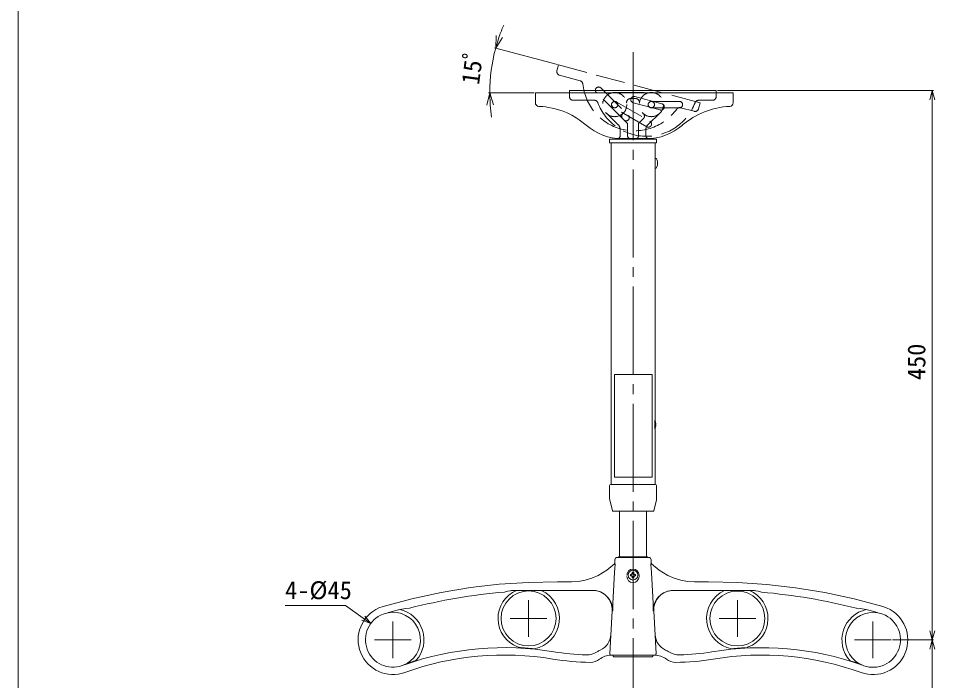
# Model space of a CAD drawing. Units: millimetres, scale not verified. Extents: x -2375 to -393, y -1680 to 1520.
# Drawn here: x -2373 to -1623, y 271 to 814 of the extents above; entities that cross this region are included whole.
import ezdxf
from ezdxf.enums import TextEntityAlignment as Align

# ---------------------------------------------------------------- set-up
doc = ezdxf.new("R2010")
doc.units = ezdxf.units.MM
doc.header["$LTSCALE"] = 8
doc.linetypes.add('CHAIN2', pattern=[12, 9, -1, 1, -1])
doc.linetypes.add('DASHED3', pattern=[4, 3, -1])
for name, color, linetype, lineweight in [('0-2_YKK_ZWAK', 7, 'Continuous', 9), ('0-3_YKK_D', 6, 'Continuous', 9), ('0-4_YKK_13', 4, 'Continuous', 9), ('0-5_YKK_12', 2, 'CHAIN2', 9)]:
    doc.layers.add(name, color=color, linetype=linetype, lineweight=lineweight)
doc.styles.add('ＭＳ ゴシック', font='')
doc.styles.get('ＭＳ ゴシック').set_extended_font_data('MS Gothic')

msp = doc.modelspace()

# ---------------------------------------------------------------- linework, layer by layer
at = {"layer": '0-2_YKK_ZWAK'}
msp.add_line((-2373.067, -1680), (-2373.067, 1440), dxfattribs=at)
at = {"layer": '0-3_YKK_D'}
for p, q in [((-1982.228, 789.491), (-1981.863, 799.837)), ((-1982.228, 789.491), (-1979.3, 799.053)), ((-1976.738, 798.269), (-1982.228, 789.491)), ((-1931.723, 775.958), (-1983.194, 789.75)), ((-1989.384, 742.709), (-1987.058, 752.798)), ((-1950.773, 752.798), (-1988.058, 752.798)), ((-1987.058, 752.798), (-1986.706, 742.804)), ((-1987.058, 752.798), (-1984.028, 742.898)), ((-1800.773, 754.697), (-1623.852, 754.697)), ((-1626.862, 747.197), (-1624.852, 754.697)), ((-1624.852, 754.697), (-1624.852, 747.197)), ((-1624.852, 754.697), (-1622.843, 747.197)), ((-1624.852, 747.197), (-1624.852, 312.198)), ((-2154.673, 332.847), (-2105.153, 332.847)), ((-2105.153, 332.847), (-2090.659, 322.37)), ((-2089.482, 323.999), (-2084.581, 317.976)), ((-2084.581, 317.976), (-2091.836, 320.742)), ((-2084.581, 317.976), (-2090.659, 322.37)), ((-1624.852, 304.698), (-1626.862, 312.198)), ((-1624.852, 304.698), (-1624.852, 312.198)), ((-1622.843, 312.198), (-1624.852, 304.698)), ((-1657.352, 304.698), (-1623.852, 304.698)), ((-1656.352, 304.698), (-1623.852, 304.698)), ((-1626.862, 297.198), (-1624.852, 304.698)), ((-1624.852, 304.698), (-1624.852, 297.198)), ((-1624.852, 304.698), (-1622.843, 297.198)), ((-1624.852, 297.198), (-1624.852, 162.198))]:
    msp.add_line(p, q, dxfattribs=at)
for start, end in [(156.91554, 160.95776), (165, 180), (184.04222, 188.08444)]:
    msp.add_arc((-1845.286, 752.798), 141.773, start, end, dxfattribs=at)
at = {"layer": '0-4_YKK_13', "linetype": 'DASHED3'}
for p, q in [((-1932.051, 770.87), (-1930.757, 775.699)), ((-1814.846, 744.641), (-1930.757, 775.699)), ((-1913.117, 762.691), (-1929.93, 767.195)), ((-1921.8, 749.698), (-1921.8, 753.197)), ((-1921.8, 749.698), (-1921.8, 752.398)), ((-1877.32, 730.664), (-1899.832, 753.177)), ((-1896.155, 756.853), (-1873.643, 734.341)), ((-1884.8, 753.098), (-1854.8, 753.098)), ((-1901.394, 746.697), (-1918.8, 746.697)), ((-1883.5, 745.449), (-1855.928, 729.531)), ((-1872.041, 748.098), (-1867.559, 748.098)), ((-1847.473, 738.786), (-1869.689, 744.739)), ((-1868.343, 749.762), (-1846.127, 743.809)), ((-1854.8, 745.798), (-1831.8, 745.798)), ((-1804.8, 746.697), (-1816.206, 746.697)), ((-1814.846, 744.641), (-1816.14, 739.812)), ((-1882.153, 726.97), (-1891.642, 736.042)), ((-1858.528, 725.027), (-1886.1, 740.946)), ((-1847.958, 736.042), (-1857.446, 726.97)), ((-1831.8, 740.597), (-1854.8, 740.597)), ((-1819.814, 737.69), (-1830.831, 740.642)), ((-1874.3, 727.762), (-1878.194, 731.486)), ((-1874.3, 717.898), (-1874.3, 727.762)), ((-1861.406, 731.486), (-1865.3, 727.762)), ((-1865.3, 727.762), (-1865.3, 717.898)), ((-1880.3, 717.898), (-1880.3, 722.633)), ((-1859.3, 722.633), (-1859.3, 717.898))]:
    msp.add_line(p, q, dxfattribs=at)
at = {"layer": '0-4_YKK_13'}
for p, q in [((-1949.773, 744.727), (-1949.773, 752.798)), ((-1787.773, 752.798), (-1949.773, 752.798)), ((-1921.8, 754.697), (-1921.8, 752.398)), ((-1801.8, 754.697), (-1921.8, 754.697)), ((-1801.8, 752.398), (-1801.8, 754.697)), ((-1787.773, 752.798), (-1787.773, 744.727)), ((-1946.36, 741.705), (-1945.478, 741.661)), ((-1889.1, 712.398), (-1889.1, 714.397)), ((-1888.6, 714.898), (-1851, 714.898)), ((-1878.773, 715.298), (-1858.773, 715.298)), ((-1850.5, 714.397), (-1850.5, 712.398)), ((-1888.6, 711.898), (-1887.771, 711.898)), ((-1887.801, 711.798), (-1887.801, 432.098)), ((-1887.771, 711.898), (-1851.771, 711.898)), ((-1851.8, 484.925), (-1851.8, 711.798)), ((-1851.771, 711.898), (-1851, 711.898)), ((-1850.971, 699.146), (-1851.771, 699.146)), ((-1849.891, 697.133), (-1849.911, 697.112)), ((-1849.763, 696.578), (-1849.911, 697.112)), ((-1849.911, 693.082), (-1849.763, 693.616)), ((-1849.911, 693.082), (-1849.891, 693.061)), ((-1849.886, 695.672), (-1849.886, 694.522)), ((-1849.886, 694.522), (-1849.763, 694.522)), ((-1854.042, 522.098), (-1885.042, 522.098)), ((-1885.042, 522.098), (-1885.042, 438.098)), ((-1854.042, 522.098), (-1854.042, 438.098)), ((-1851.85, 482.062), (-1851.85, 484.457)), ((-1851.85, 477.935), (-1851.85, 482.062)), ((-1851.489, 482.101), (-1851.284, 482.119)), ((-1851.8, 432.098), (-1851.804, 477.471)), ((-1854.042, 438.098), (-1885.042, 438.098)), ((-1889.1, 431.098), (-1889.1, 420.836)), ((-1888.1, 432.098), (-1887.627, 432.098)), ((-1876.949, 432.098), (-1862.65, 432.098)), ((-1851.973, 432.098), (-1851.5, 432.098)), ((-1850.5, 420.836), (-1850.5, 431.098)), ((-1888.921, 419.381), (-1886.694, 410.476)), ((-1852.905, 410.476), (-1850.679, 419.381)), ((-1880.8, 410.098), (-1880.8, 372.697)), ((-1862.776, 410.098), (-1876.824, 410.098)), ((-1858.8, 410.098), (-1858.8, 372.697)), ((-1853.39, 410.098), (-1853.839, 410.098)), ((-1884.663, 370.302), (-1884.806, 367.577)), ((-1882.666, 372.197), (-1876.826, 372.197)), ((-1881.852, 372.197), (-1881.851, 372.224)), ((-1881.352, 372.697), (-1876.826, 372.697)), ((-1876.826, 372.697), (-1862.826, 372.697)), ((-1876.826, 372.197), (-1862.826, 372.197)), ((-1862.826, 372.697), (-1858.301, 372.697)), ((-1862.826, 372.197), (-1856.986, 372.197)), ((-1857.8, 372.197), (-1857.801, 372.224)), ((-1854.989, 370.302), (-1854.846, 367.577)), ((-1885.085, 366.932), (-1884.979, 367.038)), ((-1854.582, 366.924), (-1854.688, 367.031)), ((-1871.992, 358.273), (-1871.346, 358.273)), ((-1871.473, 358.197), (-1871.473, 357.198)), ((-1871.385, 357.278), (-1871.473, 357.198)), ((-1871.385, 358.117), (-1871.385, 357.278)), ((-1870.401, 359.218), (-1870.401, 359.863)), ((-1870.401, 355.532), (-1870.401, 356.177)), ((-1870.245, 359.256), (-1870.326, 359.345)), ((-1869.326, 359.345), (-1870.326, 359.345)), ((-1870.326, 356.05), (-1869.326, 356.05)), ((-1869.407, 359.256), (-1870.245, 359.256)), ((-1870.245, 356.139), (-1869.407, 356.139)), ((-1869.407, 356.139), (-1869.326, 356.05)), ((-1869.251, 355.532), (-1869.251, 356.177)), ((-1868.306, 358.273), (-1867.661, 358.273)), ((-1868.267, 358.117), (-1868.179, 358.197)), ((-1868.267, 357.278), (-1868.267, 358.117)), ((-1868.179, 357.198), (-1868.179, 358.197)), ((-1864.852, 357.698), (-1864.852, 356.698)), ((-1967.451, 345.246), (-1902.795, 345.214)), ((-1960.328, 345.204), (-1965.214, 345.207)), ((-1946.174, 345.197), (-1950.324, 345.199)), ((-1772.227, 345.198), (-1836.883, 345.198)), ((-1793.504, 345.159), (-1789.355, 345.159)), ((-1779.35, 345.159), (-1774.464, 345.159)), ((-2074.342, 332.151), (-2077.941, 330.83)), ((-1665.342, 332.049), (-1661.745, 330.727)), ((-1888.728, 293.25), (-1886.87, 328.369)), ((-1886.87, 328.369), (-1886.422, 328.368)), ((-1852.817, 328.36), (-1853.265, 328.36)), ((-1850.977, 293.25), (-1852.817, 328.36)), ((-1950.666, 297.45), (-1950.809, 297.453)), ((-1789.036, 297.41), (-1788.893, 297.413)), ((-2047.298, 287.961), (-2048.553, 287.427)), ((-1851.976, 292.198), (-1887.729, 292.198)), ((-1886.121, 291.75), (-1886.098, 292.198)), ((-1854.582, 290.698), (-1885.123, 290.698)), ((-1853.584, 291.75), (-1853.607, 292.198)), ((-1692.409, 287.873), (-1691.154, 287.338))]:
    msp.add_line(p, q, dxfattribs=at)
at = {"layer": '0-4_YKK_13', "linetype": 'DASHED3'}
msp.add_lwpolyline([(-1801.8, 752.398), (-1801.8, 749.698), (-1801.8, 753.197)], dxfattribs=at)
at = {"layer": '0-4_YKK_13'}
for points in [[(-1946.897, 741.731), (-1946.898, 741.731), (-1946.6, 741.717), (-1946.36, 741.705)], [(-1945.478, 741.661), (-1943.684, 741.548), (-1941.162, 741.304), (-1940.261, 741.186)], [(-1940.261, 741.186), (-1934.613, 740.132), (-1927.842, 738.129)], [(-1908.114, 726.34), (-1913.932, 730.808), (-1916.283, 732.447), (-1919.94, 734.586), (-1923.856, 736.518), (-1927.842, 738.129)], [(-1888.6, 714.898), (-1888.765, 714.869), (-1888.912, 714.788), (-1889.024, 714.663), (-1889.088, 714.507), (-1889.1, 714.397)], [(-1850.5, 714.397), (-1850.528, 714.563), (-1850.61, 714.71), (-1850.735, 714.822), (-1850.891, 714.886), (-1851, 714.898)], [(-1889.1, 712.398), (-1889.072, 712.232), (-1888.99, 712.085), (-1888.865, 711.974), (-1888.71, 711.91), (-1888.6, 711.898)], [(-1851, 711.898), (-1850.835, 711.926), (-1850.688, 712.007), (-1850.576, 712.132), (-1850.512, 712.288), (-1850.5, 712.398)], [(-1849.891, 697.133), (-1850.663, 698.723), (-1850.971, 699.146)], [(-1851.771, 691.047), (-1850.971, 691.047), (-1849.924, 692.962), (-1849.891, 693.061)], [(-1849.886, 695.672), (-1849.853, 695.672), (-1849.763, 695.672)], [(-1849.886, 694.522), (-1849.815, 694.522), (-1849.763, 694.522)], [(-1849.763, 696.578), (-1849.725, 696.373), (-1849.693, 696.034), (-1849.709, 695.796), (-1849.763, 695.672)], [(-1849.763, 694.522), (-1849.725, 694.455), (-1849.692, 694.236), (-1849.709, 693.936), (-1849.763, 693.616)], [(-1851.629, 482.092), (-1851.439, 482.107), (-1851.301, 482.124)], [(-1851.301, 482.82), (-1851.271, 482.632), (-1851.242, 482.348), (-1851.249, 482.173), (-1851.289, 482.119), (-1851.301, 482.124)], [(-1851.301, 481.338), (-1851.271, 481.445), (-1851.242, 481.72), (-1851.249, 482.065), (-1851.254, 482.121)], [(-1851.301, 481.012), (-1851.271, 480.906), (-1851.242, 480.63), (-1851.249, 480.284), (-1851.288, 479.906), (-1851.301, 479.822)], [(-1851.301, 479.53), (-1851.271, 479.718), (-1851.242, 480.002), (-1851.248, 480.177), (-1851.284, 480.225)], [(-1887.627, 432.098), (-1886.885, 432.098), (-1885.536, 432.098), (-1882.665, 432.098), (-1880.364, 432.098), (-1877.949, 432.098), (-1876.949, 432.098)], [(-1862.65, 432.098), (-1859.899, 432.098), (-1857.267, 432.098), (-1854.407, 432.098), (-1852.751, 432.098), (-1851.973, 432.098)], [(-1876.824, 410.098), (-1879.231, 410.098), (-1881.535, 410.098), (-1884.018, 410.098), (-1885.252, 410.098), (-1885.76, 410.098), (-1886.209, 410.098)], [(-1853.839, 410.098), (-1854.338, 410.098), (-1854.701, 410.098), (-1856.224, 410.098), (-1858.926, 410.098), (-1862.776, 410.098)], [(-1884.979, 367.038), (-1891.253, 361.677), (-1898.317, 357.414), (-1903.49, 355.21), (-1908.893, 353.592), (-1914.426, 352.592), (-1920.069, 352.223), (-1920.069, 352.223)], [(-1884.596, 364.088), (-1885.182, 354.894), (-1886.434, 334.575)], [(-1884.979, 367.038), (-1884.931, 367.077), (-1884.748, 367.067), (-1884.564, 366.829), (-1884.438, 366.427), (-1884.417, 366.304), (-1884.382, 365.58), (-1884.596, 364.088)], [(-1854.688, 367.031), (-1854.736, 367.069), (-1854.92, 367.059), (-1855.103, 366.821), (-1855.23, 366.42), (-1855.251, 366.297), (-1855.286, 365.573), (-1855.072, 364.081)], [(-1855.072, 364.081), (-1854.492, 354.886), (-1853.249, 334.567)], [(-1854.688, 367.031), (-1848.417, 361.667), (-1841.355, 357.4), (-1836.184, 355.193), (-1830.781, 353.573), (-1825.248, 352.57), (-1819.606, 352.198)], [(-1871.992, 357.123), (-1871.346, 357.123), (-1871.169, 357.073), (-1870.824, 356.878), (-1870.569, 356.593), (-1870.418, 356.252), (-1870.401, 356.177)], [(-1871.385, 358.117), (-1871.473, 358.197), (-1871.246, 358.214), (-1871.025, 358.273), (-1871.183, 358.273), (-1871.331, 358.273), (-1871.346, 358.273)], [(-1871.025, 357.123), (-1871.246, 357.181), (-1871.473, 357.198)], [(-1870.401, 359.218), (-1870.451, 359.041), (-1870.646, 358.695), (-1870.931, 358.44), (-1871.272, 358.29), (-1871.346, 358.273)], [(-1871.025, 357.123), (-1871.183, 357.123), (-1871.331, 357.123), (-1871.346, 357.123)], [(-1870.401, 359.218), (-1870.401, 359.009), (-1870.401, 358.896), (-1870.343, 359.117), (-1870.326, 359.345)], [(-1870.245, 356.139), (-1870.326, 356.05), (-1870.343, 356.278), (-1870.401, 356.499), (-1870.401, 356.341), (-1870.401, 356.193), (-1870.401, 356.177)], [(-1869.407, 359.256), (-1869.326, 359.345), (-1869.31, 359.117), (-1869.251, 358.896)], [(-1869.251, 356.499), (-1869.31, 356.278), (-1869.326, 356.05)], [(-1868.306, 358.273), (-1868.483, 358.322), (-1868.829, 358.517), (-1869.084, 358.802), (-1869.234, 359.143), (-1869.251, 359.218), (-1869.251, 359.863)], [(-1869.251, 359.218), (-1869.251, 359.009), (-1869.251, 358.896)], [(-1869.251, 356.177), (-1869.202, 356.354), (-1869.006, 356.7), (-1868.721, 356.955), (-1868.38, 357.105), (-1868.306, 357.123), (-1867.661, 357.123)], [(-1869.251, 356.499), (-1869.251, 356.341), (-1869.251, 356.193), (-1869.251, 356.177)], [(-1868.306, 358.273), (-1868.514, 358.273), (-1868.627, 358.273), (-1868.407, 358.214), (-1868.179, 358.197)], [(-1868.267, 357.278), (-1868.179, 357.198), (-1868.407, 357.181), (-1868.627, 357.123)], [(-1868.306, 357.123), (-1868.514, 357.123), (-1868.627, 357.123)], [(-1931.717, 352.228), (-1955.517, 351.772), (-1979.292, 350.182), (-2002.957, 347.464), (-2026.983, 343.521), (-2050.807, 338.411), (-2074.342, 332.151)], [(-1967.451, 345.246), (-1969.419, 345.045), (-1970.141, 344.963)], [(-1920.069, 352.223), (-1931.717, 352.228), (-1931.717, 352.228)], [(-1902.795, 345.214), (-1900.146, 344.995), (-1897.434, 344.3), (-1894.877, 343.158), (-1892.585, 341.627), (-1890.572, 339.741), (-1888.987, 337.685), (-1887.74, 335.407), (-1886.895, 333.012), (-1886.455, 330.511), (-1886.422, 328.368)], [(-1836.883, 345.198), (-1839.533, 344.98), (-1842.245, 344.286), (-1844.802, 343.146), (-1847.095, 341.616), (-1849.109, 339.731), (-1850.696, 337.676), (-1851.943, 335.398), (-1852.789, 333.004), (-1853.231, 330.503), (-1853.265, 328.36)], [(-1819.606, 352.198), (-1807.958, 352.198), (-1807.958, 352.198)], [(-1807.958, 352.198), (-1784.158, 351.729), (-1760.384, 350.128), (-1736.72, 347.398), (-1712.696, 343.443), (-1688.874, 338.321), (-1665.342, 332.049)], [(-1772.227, 345.198), (-1770.26, 344.996), (-1769.537, 344.913)], [(-1975.135, 343.832), (-1975.108, 343.839), (-1972.378, 344.503), (-1970.426, 344.909), (-1970.141, 344.963)], [(-1764.544, 343.779), (-1764.571, 343.786), (-1767.301, 344.452), (-1769.252, 344.859), (-1769.537, 344.913)], [(-2060.839, 329.612), (-2055.858, 330.453), (-2052.713, 330.709), (-2052.687, 330.71)], [(-1886.434, 334.575), (-1886.252, 330.666), (-1886.419, 328.393), (-1886.422, 328.368)], [(-1853.249, 334.567), (-1853.433, 330.658), (-1853.268, 328.385), (-1853.265, 328.36)], [(-1669.312, 326.832), (-1669.32, 326.834), (-1669.347, 326.842), (-1669.442, 326.87), (-1669.872, 326.995), (-1671.686, 327.52), (-1678.847, 329.517), (-1683.828, 330.36), (-1686.972, 330.618), (-1686.998, 330.619)], [(-2076.475, 324.887), (-2073.53, 326.117), (-2070.376, 326.932)], [(-2070.376, 326.932), (-2070.368, 326.934), (-2070.341, 326.942), (-2070.245, 326.969), (-2069.815, 327.095), (-2068.001, 327.618), (-2060.839, 329.612)], [(-1663.214, 324.784), (-1666.158, 326.016), (-1669.312, 326.832)], [(-1887.917, 309.376), (-1887.95, 309.039), (-1887.951, 309.022)], [(-1851.779, 309.367), (-1851.747, 309.03), (-1851.745, 309.013)], [(-1964.294, 298.9), (-1963.966, 298.764), (-1963.751, 298.659), (-1963.613, 298.576), (-1963.491, 298.473), (-1963.456, 298.422), (-1963.443, 298.381)], [(-1775.407, 298.853), (-1775.736, 298.717), (-1775.95, 298.612), (-1776.089, 298.529), (-1776.211, 298.426), (-1776.246, 298.375), (-1776.258, 298.334)], [(-2052.067, 287.406), (-2054.037, 285.96), (-2056.15, 284.738), (-2056.694, 284.471)], [(-2052.52, 286.152), (-2053.003, 286.049), (-2053.241, 286.027), (-2053.321, 286.031), (-2053.392, 286.05), (-2053.423, 286.074), (-2053.437, 286.107), (-2053.432, 286.153), (-2053.392, 286.233), (-2053.177, 286.472), (-2052.067, 287.406)], [(-1687.187, 286.061), (-1686.705, 285.958), (-1686.467, 285.935), (-1686.387, 285.94), (-1686.316, 285.959), (-1686.285, 285.983), (-1686.271, 286.016), (-1686.275, 286.062), (-1686.316, 286.142), (-1686.53, 286.381), (-1687.64, 287.316)], [(-1687.64, 287.316), (-1685.67, 285.869), (-1683.559, 284.646), (-1683.014, 284.378)], [(-2057.001, 284.302), (-2056.999, 284.308), (-2056.987, 284.319), (-2056.95, 284.342), (-2056.771, 284.434), (-2056.694, 284.471)], [(-1682.707, 284.209), (-1682.709, 284.215), (-1682.721, 284.226), (-1682.759, 284.249), (-1682.938, 284.341), (-1683.014, 284.378)]]:
    msp.add_lwpolyline(points, dxfattribs=at)
at = {"layer": '0-4_YKK_13', "linetype": 'DASHED3'}
for centre, radius in [((-1884.8, 743.197), 9.9), ((-1854.8, 743.197), 9.9), ((-1884.8, 743.197), 2.6), ((-1854.8, 743.197), 2.6)]:
    msp.add_circle(centre, radius, dxfattribs=at)
at = {"layer": '0-4_YKK_13'}
for centre, radius in [((-1869.826, 357.698), 4), ((-1955.337, 322.24), 22.5), ((-1784.352, 322.198), 22.5)]:
    msp.add_circle(centre, radius, dxfattribs=at)
at = {"layer": '0-4_YKK_13', "linetype": 'DASHED3'}
for centre, radius, start, end in [((-1929.153, 770.094), 3, 165, 255), ((-1913.893, 759.793), 3, 5.58817, 75), ((-1868.609, 764.223), 42.5, 185.58817, 324.41182), ((-1897.994, 755.015), 2.6, 45, 225), ((-1918.8, 749.698), 3, 180, 270), ((-1901.394, 743.697), 3, 20.58817, 90), ((-1858.8, 759.697), 42.5, 200.58817, 339.41182), ((-1884.8, 743.197), 2.6, 60, 239.99998), ((-1872.041, 745.098), 3, 90, 188.46971), ((-1869.016, 747.25), 2.6, 75, 255), ((-1867.559, 745.098), 3, 351.53027, 90), ((-1854.8, 743.197), 2.6, 90, 270), ((-1846.8, 741.297), 2.6, 255, 75), ((-1831.8, 743.197), 2.6, 270, 90), ((-1816.206, 743.697), 3, 90, 159.41182), ((-1804.8, 749.698), 3, 270, 0), ((-1876.121, 733.654), 3, 132.28316, 226.28378), ((-1863.479, 733.654), 3, 313.7162, 47.71683), ((-1831.608, 737.745), 3, 75, 144.41182), ((-1819.038, 740.588), 3, 255, 345), ((-1875.482, 732.503), 2.6, 225, 45), ((-1857.228, 727.279), 2.6, 239.99998, 60), ((-1886.3, 722.633), 6, 0, 46.28378), ((-1853.3, 722.633), 6, 133.7162, 180), ((-1883.3, 717.898), 3, 270, 0), ((-1871.3, 717.898), 3, 180, 270), ((-1868.3, 717.898), 3, 270, 0), ((-1856.3, 717.898), 3, 180, 270)]:
    msp.add_arc(centre, radius, start, end, dxfattribs=at)
at = {"layer": '0-4_YKK_13'}
for centre, radius, start, end in [((-1946.781, 744.685), 2.957, 179.1727, 267.74014), ((-1790.771, 744.703), 2.974, 272.30061, 0.47058), ((-1787.565, 677.56), 64.245, 92.75336, 130.71565), ((-1878.773, 759.797), 44.5, 228.75108, 270), ((-1858.773, 759.797), 44.5, 270, 311.2489), ((-1815.05, 481.175), 36.94, 174.17375, 185.75385), ((-1860.25, 481.175), 9.1, 14.48163, 22.61986), ((-1862.104, 481.791), 10.619, 356.99748, 3.0025), ((-1859.709, 481.314), 8.542, 10.15402, 16.01538), ((-1852.363, 481.381), 1.296, 34.99153, 48.19846), ((-1852.365, 480.267), 1.298, 35.00401, 48.18597), ((-1852.293, 482.025), 1.207, 315.20474, 325.32707), ((-1860.25, 481.175), 9.1, 337.38013, 345.61253), ((-1859.707, 481.327), 8.539, 343.98412, 349.84735), ((-1859.711, 481.036), 8.544, 343.98451, 349.84515), ((-1852.216, 478.824), 0.732, 348.54633, 11.52684), ((-1888.1, 431.098), 1, 90, 180), ((-1851.5, 431.098), 1, 0, 90), ((-1883.1, 420.836), 6, 180, 194.03624), ((-1856.5, 420.836), 6, 345.96375, 0), ((-1886.209, 410.598), 0.5, 194.03624, 270), ((-1853.39, 410.598), 0.5, 270, 345.96375), ((-1882.666, 370.197), 2, 90, 177), ((-1881.352, 372.197), 0.5, 90, 177), ((-1858.301, 372.197), 0.5, 3, 90), ((-1856.986, 370.197), 2, 3, 90), ((-1885.794, 367.638), 1, 315.10773, 356.9715), ((-1869.852, 357.698), 5, 0, 180), ((-1853.874, 367.63), 1, 183, 224.86377), ((-1869.852, 356.698), 5, 180, 0), ((-1864.058, 357.698), 7.955, 175.85475, 184.14523), ((-1871.551, 359.423), 1.316, 277.25534, 352.74464), ((-1871.551, 355.973), 1.316, 7.25534, 82.74464), ((-1869.826, 351.938), 7.946, 85.85019, 94.1498), ((-1869.826, 363.461), 7.95, 265.85216, 274.14783), ((-1868.101, 359.423), 1.316, 187.25534, 262.74464), ((-1868.101, 355.973), 1.316, 97.25534, 172.74464), ((-1875.595, 357.698), 7.955, 355.85478, 4.1452), ((-1955.337, 322.24), 25, 113.26988, 249.00603), ((-1955.337, 322.24), 25.227, 280.6718, 65.50575), ((-1902.847, 329.214), 16, 356.9715, 89.9715), ((-1836.839, 329.198), 16, 90, 183), ((-1784.352, 322.198), 25.227, 114.46574, 259.29968), ((-1784.352, 322.198), 25, 290.96547, 66.7016), ((-1931.929, -147.272), 493, 95.02776, 104.17862), ((-1807.994, -147.302), 493, 75.79288, 84.94374), ((-2066.346, 304.795), 28.5, 114.00555, 289.85103), ((-1673.352, 304.698), 28.5, 250.12047, 65.96594), ((-2066.346, 304.795), 22.5, 116.75414, 295.40237), ((-2066.346, 304.795), 22.5, 309.39091, 100.31659), ((-2066.346, 304.795), 25.421, 318.53113, 77.48753), ((-1673.352, 304.698), 25.421, 102.48396, 221.44037), ((-1673.352, 304.698), 22.5, 79.65489, 230.58058), ((-1673.352, 304.698), 22.5, 244.56912, 63.21736), ((-1902.873, 309.811), 14.942, 294.73701, 356.9715), ((-1836.823, 309.795), 14.942, 183, 245.23448), ((-1975.17, 52.25), 246.058, 80.49863, 109.42482), ((-1975.17, 52.25), 246.41, 84.32632, 87.27229), ((-1902.539, 486.214), 193.942, 260.49863, 268.32166), ((-1907.752, 308.29), 15.942, 268.32166, 302.40152), ((-1887.39, 276.206), 22.058, 114.73701, 122.40152), ((-1887.729, 293.198), 1, 176.9715, 270), ((-1851.976, 293.198), 1, 270, 3), ((-1852.323, 276.198), 22.058, 57.56998, 65.23448), ((-1831.945, 308.271), 15.942, 237.56998, 271.64983), ((-1837.069, 486.197), 193.942, 271.64983, 279.47287), ((-1764.654, 52.198), 246.058, 70.54668, 99.47287), ((-1764.654, 52.198), 246.41, 92.6992, 95.64517), ((-1975.17, 52.25), 240, 80.49863, 109.85103), ((-1975.17, 52.25), 246.36, 107.32959, 108.29877), ((-1902.539, 486.214), 200, 260.49863, 269.34584), ((-1904.685, 298.226), 12, 269.34584, 308.14761), ((-1887.39, 276.206), 16, 91.50233, 128.14761), ((-1885.123, 291.698), 1, 176.97169, 270), ((-1854.582, 291.698), 1, 270, 2.9998), ((-1852.323, 276.198), 16, 51.82387, 90), ((-1835.017, 298.209), 12, 231.82387, 270.62564), ((-1837.069, 486.197), 200, 270.62564, 279.47287), ((-1764.654, 52.198), 240, 70.12047, 99.47287), ((-1764.654, 52.198), 246.36, 71.67273, 72.64189)]:
    msp.add_arc(centre, radius, start, end, dxfattribs=at)
at = {"layer": '0-5_YKK_12'}
for p, q in [((-1869.8, 786.069), (-1869.8, 116.798)), ((-1869.8, 785.969), (-1869.8, 116.698)), ((-1955.337, 307.24), (-1955.337, 337.24)), ((-1784.352, 307.198), (-1784.352, 337.198)), ((-2066.346, 289.795), (-2066.346, 319.795)), ((-1970.337, 322.24), (-1940.337, 322.24)), ((-1799.352, 322.198), (-1769.352, 322.198)), ((-1673.352, 289.698), (-1673.352, 319.698)), ((-2081.346, 304.795), (-2051.346, 304.795)), ((-1688.352, 304.698), (-1658.352, 304.698))]:
    msp.add_line(p, q, dxfattribs=at)

# ---------------------------------------------------------------- texts
at = {"layer": '0-3_YKK_D', "color": 4, "style": 'ＭＳ ゴシック'}
for s, rotation, p in [('15ﾟ', 82.5, (-1991.587, 758.341)), ('450', 90, (-1626.052, 517.457))]:
    msp.add_text(s, height=14.66, rotation=rotation, dxfattribs=at).set_placement(p, align=Align.BOTTOM_LEFT)
msp.add_text('4-%%c45', height=14.66, dxfattribs=at).set_placement((-2154.673, 333.647), align=Align.BOTTOM_LEFT)

doc.saveas('drawing.dxf')
